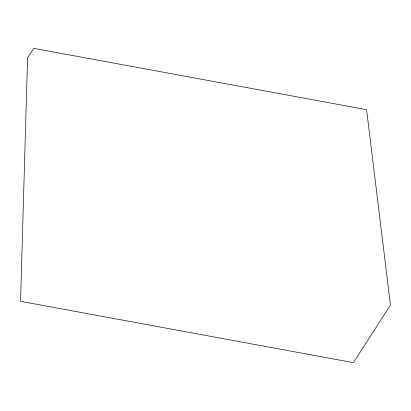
<?xml version="1.0" encoding="UTF-8"?>
<svg xmlns="http://www.w3.org/2000/svg" width="411" height="411" viewBox="0 0 411 411"><rect width="100%" height="100%" fill="white"/><g stroke="black" fill="none" stroke-linecap="round" stroke-linejoin="round"><path stroke-width="0.62" d="M27.558 57.946L20.55 301.325L353.403 362.651L390.45 305.07L366.586 109.675L33.733 48.349L27.558 57.946"/></g></svg>
